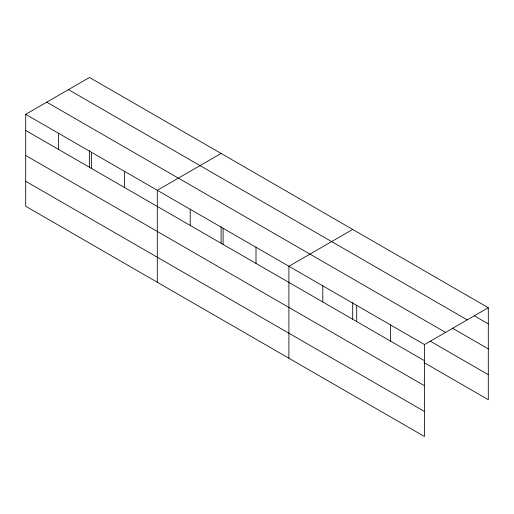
<?xml version="1.0" encoding="UTF-8"?>
<svg xmlns="http://www.w3.org/2000/svg" width="514" height="514" viewBox="0 0 514 514"><rect width="100%" height="100%" fill="white"/><g stroke="black" fill="none" stroke-linecap="round" stroke-linejoin="round"><path stroke-width="0.77" d="M25.7 114.314L424.5 344.553L424.5 436.527L25.7 206.281L25.7 114.314L89.5 77.473L488.3 307.719L488.3 399.686L423.966 362.543M221.104 153.455L157.303 190.289L157.303 282.263M352.707 229.437L288.907 266.271L288.907 358.245M424.5 344.553L488.3 307.719M474.467 315.879L488.3 323.865M68.446 89.629L467.245 319.875M452.326 328.118L488.3 348.89M46.755 102.157L445.554 332.397M430.192 341.116L488.3 374.667M25.7 130.46L424.5 360.706M25.7 155.479L424.5 385.725M25.7 181.262L424.5 411.502M390.601 324.983L390.601 341.135M356.703 305.412L356.703 321.565M352.707 302.643L352.707 319.059M322.805 285.842L322.805 301.994M256.004 247.279L256.004 263.425M223.102 228.28L223.102 244.433M221.104 226.661L221.104 243.083M190.206 209.288L190.206 225.434M124.401 171.297L124.401 187.443M91.498 152.298L91.498 168.451M89.5 150.679L89.5 167.879M58.602 133.306L58.602 149.458"/></g></svg>
